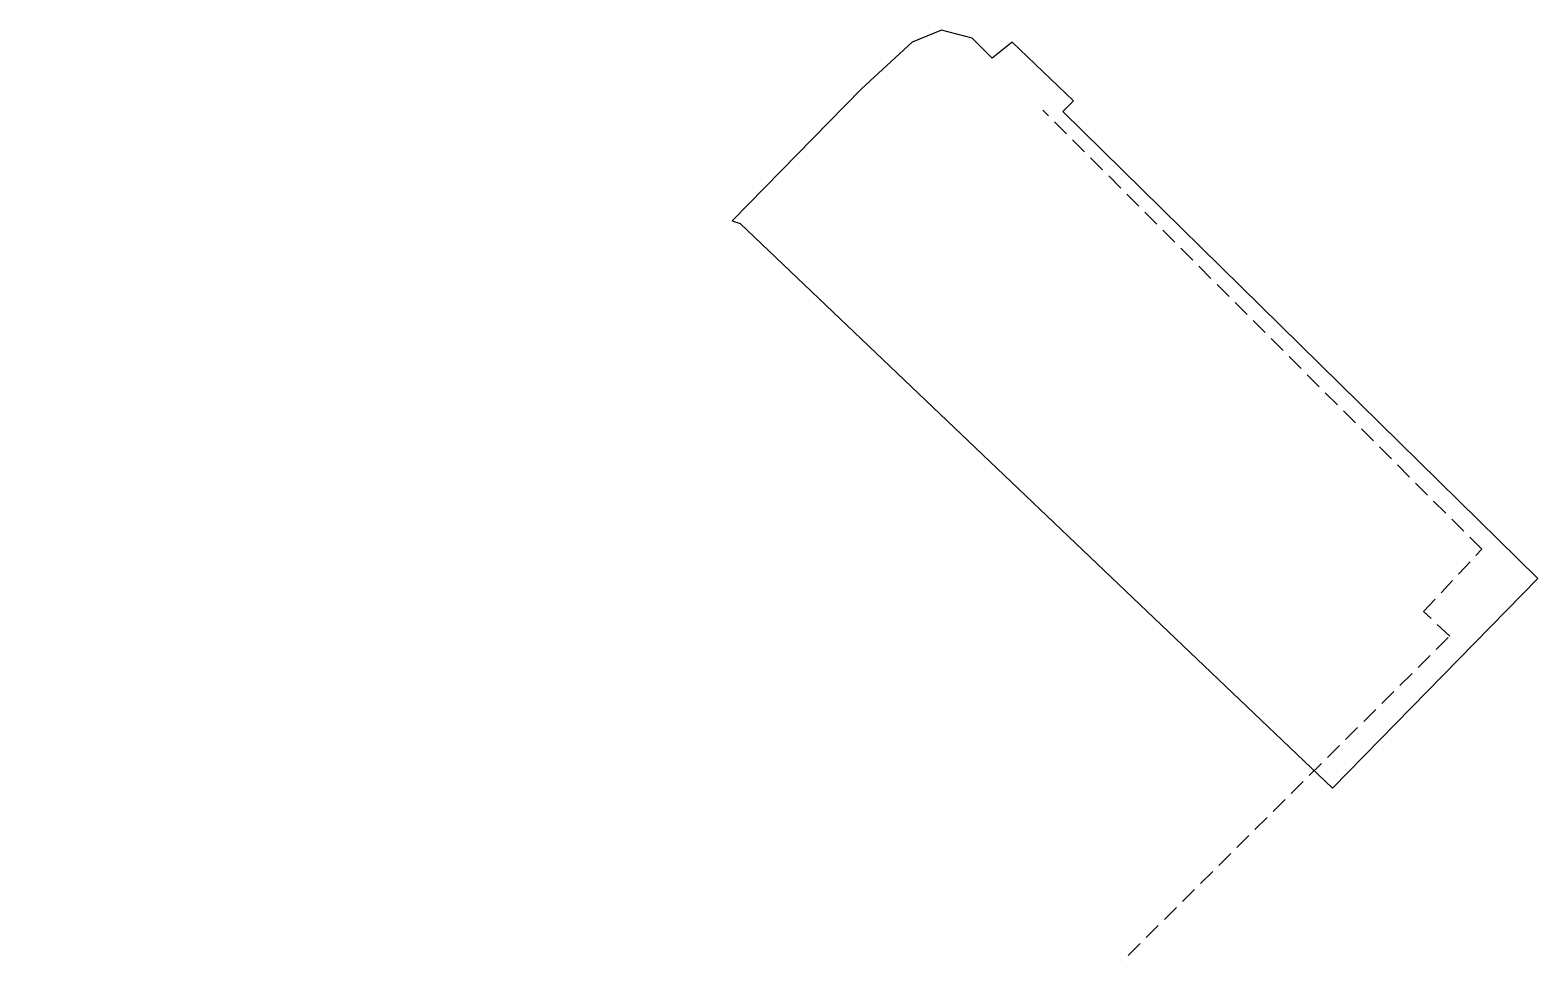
# Model space of a CAD drawing. Header units: inches. Extents: x 2320 to 12644, y -1199 to 8127.
# Drawn here: x 4899 to 6316, y 7260 to 8127 of the extents above; entities that cross this region are included whole.
import ezdxf

# ---------------------------------------------------------------- set-up
doc = ezdxf.new("R2010")
doc.units = ezdxf.units.IN
doc.header["$LTSCALE"] = 32
doc.header["$MEASUREMENT"] = 0
doc.linetypes.add('DASHED', pattern=[0.75, 0.5, -0.25])
doc.layers.add('Buildings', color=1, linetype='Continuous')
doc.layers.add('Pathways', color=30, linetype='DASHED', lineweight=30)

msp = doc.modelspace()

# ---------------------------------------------------------------- linework, layer by layer
at = {"layer": 'Buildings'}
for p, q in [((5755.4, 8126.8), (5727.8, 8115.5)), ((5784.2, 8119.3), (5755.4, 8126.8)), ((5727.8, 8115.5), (5680.2, 8071.6)), ((5803.1, 8100.5), (5784.2, 8119.3)), ((5821.9, 8115.5), (5803.1, 8100.5)), ((5879.5, 8060.4), (5821.9, 8115.5)), ((5680.2, 8071.6), (5558.6, 7947.5)), ((5869.5, 8050.3), (5879.5, 8060.4)), ((6315.9, 7611.5), (5869.5, 8050.3)), ((5558.6, 7947.5), (5566.1, 7945)), ((5566.1, 7945), (6122.8, 7414.6)), ((6122.8, 7414.6), (6315.9, 7611.5))]:
    msp.add_line(p, q, dxfattribs=at)
at = {"layer": 'Pathways'}
msp.add_lwpolyline([(4699.7, 5283), (4709.7, 6026.6), (5115.9, 6392.7), (5262.6, 6578.3), (5348.5, 6669.4), (5469.5, 6797.7), (5579.9, 6693.6), (5663.8, 6782.6), (5556, 6885.5), (6233.1, 7557.5), (6208.5, 7580.5), (6263.2, 7639), (5850.7, 8051.6)], dxfattribs=at)

doc.saveas('drawing.dxf')
